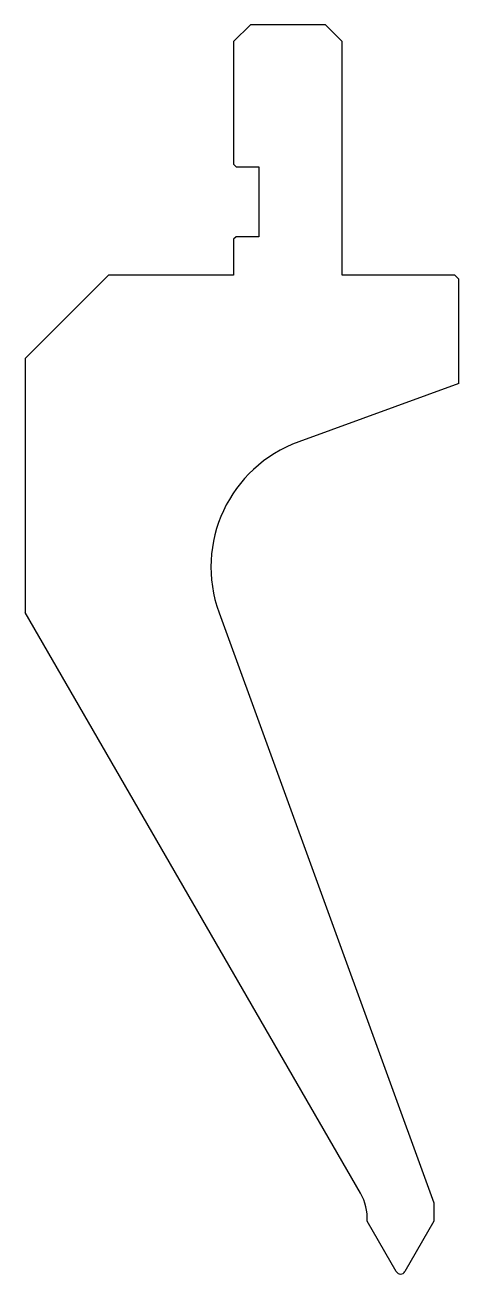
# Model space of a CAD drawing. Header units: metres. Extents: x -45 to 7, y 0 to 150.
import ezdxf

# ---------------------------------------------------------------- set-up
doc = ezdxf.new("R2010")
doc.units = ezdxf.units.M

msp = doc.modelspace()

# ---------------------------------------------------------------- linework, layer by layer
for p, q in [((-18, 149.81), (-20, 147.81)), ((-9, 149.81), (-18, 149.81)), ((-7, 147.81), (-9, 149.81)), ((-20, 147.81), (-20, 133.11)), ((-7, 119.81), (-7, 147.81)), ((-20, 133.11), (-19.7, 132.81)), ((-19.7, 132.81), (-17, 132.81)), ((-17, 132.81), (-17, 124.41)), ((-19.7, 124.41), (-20, 124.11)), ((-17, 124.41), (-19.7, 124.41)), ((-20, 124.11), (-20, 119.81)), ((-35, 119.81), (-45, 109.81)), ((-20, 119.81), (-35, 119.81)), ((6.5, 119.81), (-7, 119.81)), ((7, 119.31), (6.5, 119.81)), ((7, 106.81), (7, 119.31)), ((-45, 109.81), (-45, 79.342286)), ((7, 106.81), (-12.192322, 99.824566)), ((-4.792007, 9.7), (-45, 79.342286)), ((-21.755082, 79.317162), (4, 8.555656)), ((4, 8.555656), (4, 6.328203)), ((-0.519615, 0.3), (-3.99972, 6.327719)), ((4, 6.328203), (0.519615, 0.3))]:
    msp.add_line(p, q)
for centre, radius, start, end in [((-6.72, 84.789484), 16, 110, 200), ((-9.98816, 6.7), 6, 356.44269, 30), ((0, 0.6), 0.6, 210, 330)]:
    msp.add_arc(centre, radius, start, end)

doc.saveas('drawing.dxf')
